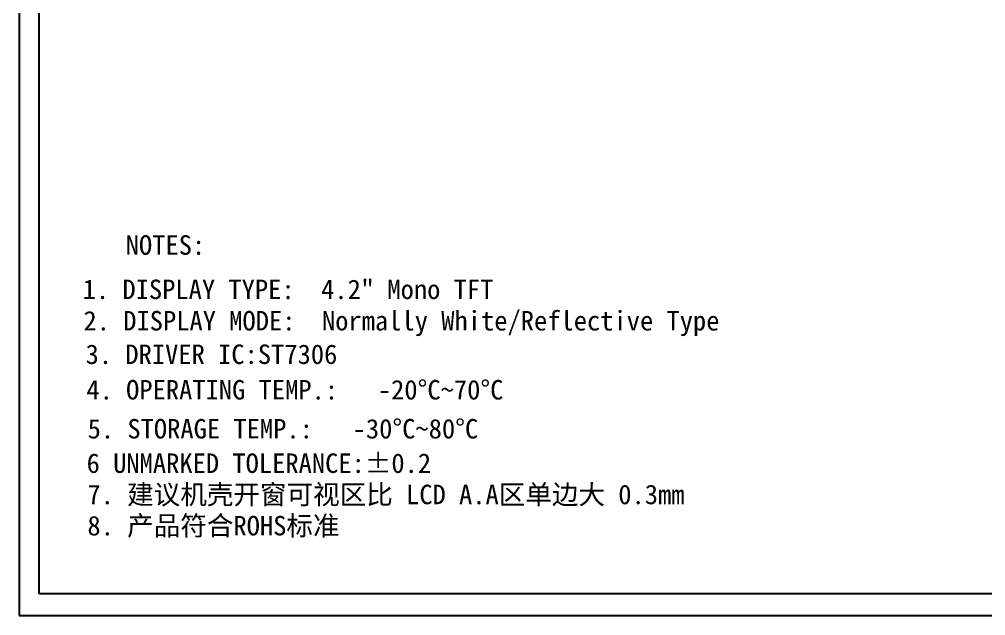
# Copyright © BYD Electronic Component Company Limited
# Model space of a CAD drawing. Header units: millimetres. Extents: x 1186 to 1571, y 291 to 543.
# Drawn here: x 1186.4 to 1332.5, y 290.8 to 380.9 of the extents above; entities that cross this region are included whole.
import ezdxf

# ---------------------------------------------------------------- set-up
doc = ezdxf.new("R2010")
doc.units = ezdxf.units.MM
doc.layers.add('Frame', color=7, linetype='Continuous')
doc.layers.add('图框', color=7, linetype='Continuous', lineweight=0)
doc.styles.add('宋体', font='SimSun.ttf')

msp = doc.modelspace()

# ---------------------------------------------------------------- linework, layer by layer
at = {"layer": 'Frame', "color": 7}
for p, q in [((1186.3722, 543.3333), (1186.3722, 290.7563)), ((1189.3722, 294.0601), (1189.3722, 540.0296)), ((1567.6551, 294.0601), (1189.3722, 294.0601)), ((1186.3722, 290.7563), (1570.9589, 290.7563))]:
    msp.add_line(p, q, dxfattribs=at)

# ---------------------------------------------------------------- texts
at = {"color": 7, "insert": (1196.3972, 331.7554), "char_height": 2.946134, "width": 79.281867, "attachment_point": 1, "style": '宋体'}
msp.add_mtext('3. {\\C1;DRIVER IC:ST7306}', dxfattribs=at)
at = {"layer": '图框', "style": '宋体'}
for s, height, p in [('NOTES:', 2.94613, (1202.4661, 345.3277)), ('1. DISPLAY TYPE:  4.2" Mono TFT', 2.946134, (1195.9521, 338.6221)), ('2. DISPLAY MODE:  Normally White/Reflective Type  ', 2.946134, (1196.0769, 333.8764)), ('4. OPERATING TEMP.:   -20%%DC~70%%DC', 2.946134, (1196.51, 323.4416)), ('5. STORAGE TEMP.:   -30%%DC~80%%DC', 2.946134, (1196.7072, 317.5464)), ('6 UNMARKED TOLERANCE:%%P0.2', 2.946134, (1196.5523, 312.3362)), ('7. 建议机壳开窗可视区比 LCD A.A区单边大 0.3mm', 2.946134, (1196.6667, 307.606))]:
    msp.add_text(s, height=height, dxfattribs=at).set_placement(p)
at = {"layer": '图框', "insert": (1196.6707, 305.8351), "char_height": 2.946134, "width": 79.281867, "attachment_point": 1, "style": '宋体'}
msp.add_mtext('8. 产品符合ROHS标准', dxfattribs=at)

doc.saveas('drawing.dxf')
